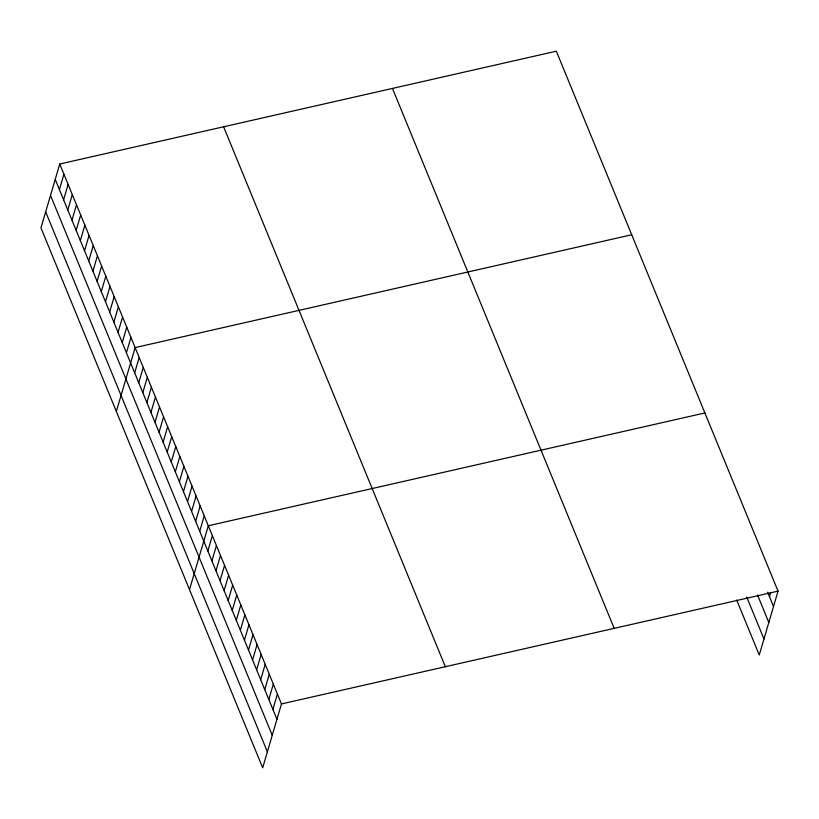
<?xml version="1.0" encoding="UTF-8"?>
<svg xmlns="http://www.w3.org/2000/svg" width="819" height="819" viewBox="0 0 819 819"><rect width="100%" height="100%" fill="white"/><g stroke="black" fill="none" stroke-linecap="round" stroke-linejoin="round"><path stroke-width="1.23" d="M59.746 164.015L40.95 227.877L262.674 767.812L281.47 703.941L59.746 164.015L556.326 51.188L778.05 591.123L759.254 654.985L736.67 599.989M59.418 189.568L63.933 174.212M63.606 199.764L68.12 184.408M67.793 209.971L72.307 194.605M71.98 220.168L76.495 204.811M76.167 230.364L80.682 215.008M80.354 240.561L84.879 225.205M84.541 250.768L89.066 235.401M88.728 260.964L93.253 245.598M92.916 271.161L97.441 255.804M97.103 281.357L101.628 266.001M101.29 291.554L105.815 276.198M105.477 301.761L110.002 286.394M109.674 311.957L114.189 296.601M113.861 322.154L118.376 306.797M118.049 332.35L122.563 316.994M122.236 342.547L126.75 327.19M126.423 352.754L130.938 337.387M116.339 411.455L135.135 347.594L631.715 234.766M134.674 372.85L139.199 357.493M138.739 382.749L143.264 367.383M142.803 392.649L147.328 377.283M146.867 402.549L151.392 387.182M150.931 412.438L155.456 397.082M154.996 422.338L159.521 406.982M159.06 432.237L163.585 416.881M163.124 442.137L167.649 426.781M167.199 452.037L171.714 436.681M171.263 461.936L175.778 446.58M175.327 471.836L179.842 456.48M179.392 481.736L183.906 466.38M183.456 491.635L187.971 476.269M187.52 501.535L192.035 486.169M191.585 511.435L196.099 496.068M195.649 521.334L200.164 505.968M199.713 531.224L204.238 515.868M189.506 589.629L208.302 525.767L704.883 412.95M207.842 551.023L212.367 535.667M211.906 560.923L216.431 545.567M215.97 570.823L220.495 555.466M220.035 580.722L224.56 565.366M224.099 590.622L228.624 575.266M228.163 600.522L232.688 585.165M232.227 610.421L236.752 595.055M236.292 620.321L240.817 604.954M240.366 630.221L244.881 614.854M244.431 640.11L248.945 624.754M248.495 650.01L253.01 634.653M252.559 659.909L257.074 644.553M256.623 669.809L261.138 654.453M260.688 679.709L265.202 664.352M264.752 689.608L269.267 674.252M268.816 699.508L273.331 684.152M272.881 709.408L277.406 694.051M769.461 596.58L770.505 593.038M281.47 703.941L778.05 591.123M767.659 592.188L773.525 606.48M757.524 594.993L768.816 622.491M746.805 597.184L763.963 638.984M392.455 88.421L614.178 628.357M223.618 126.781L445.341 666.717M55.221 179.371L276.945 719.307M50.512 195.383L272.236 735.308M45.659 211.865L267.383 751.801"/></g></svg>
